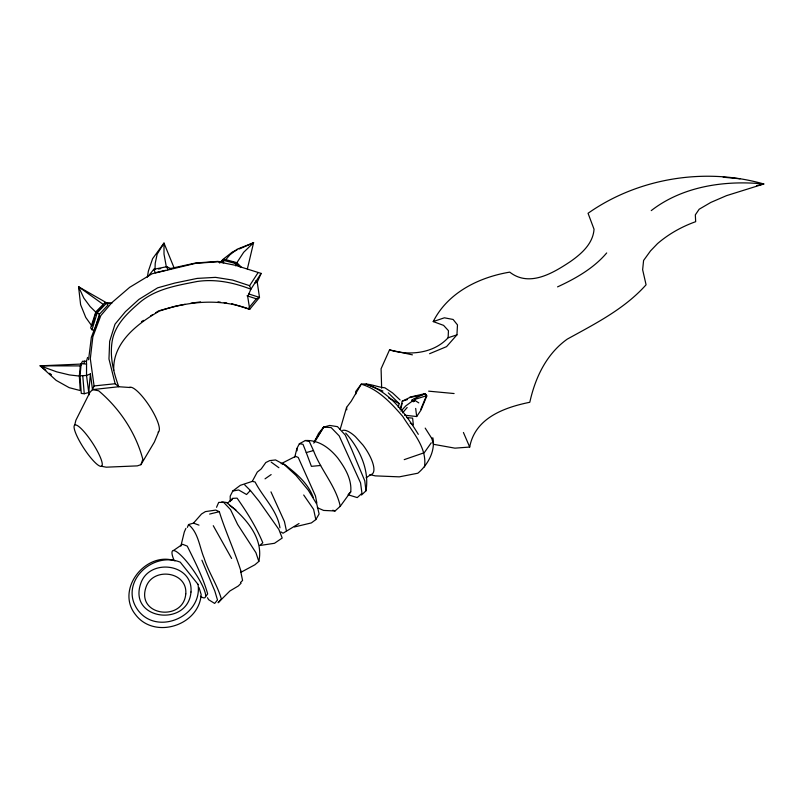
<?xml version="1.0" encoding="UTF-8"?>
<svg xmlns="http://www.w3.org/2000/svg" width="804" height="804" viewBox="0 0 804 804"><rect width="100%" height="100%" fill="white"/><g stroke="black" fill="none" stroke-linecap="round" stroke-linejoin="round"><path stroke-width="1.21" d="M86.551 364.071L86.53 375.468L88.741 392.503L84.249 393.729L81.284 393.427L80.008 375.769L81.194 363.669L82.531 361.207L86.44 361.458L86.551 364.071L81.194 363.669M113.746 370.453C112.48 342.604 137.584 323.499 159.383 311.078C188.448 301.198 220.537 298.073 249.722 309.309L259.501 297.41L257.24 282.224L261.129 273.41L235.291 265.27L217.683 261.782L195.573 263.35L152.077 273.772L129.675 287.329L111.927 302.565L100.842 315.56L92.852 336.775L90.309 358.725L94.078 385.94L92.49 389.618L89.887 392.422L75.877 420.271L74.732 425.025M404.543 415.176L416.683 416.542L415.678 408.432M154.981 269.682L155.222 263.28L157.152 254.154L163.996 243.079L174.006 267.642M381.649 388.221L381.086 368.755L389.518 349.901C409.336 355.901 433.487 353.639 448.119 337.74L448.451 330.695L443.597 325.379L433.235 321.58C447.738 292.626 478.963 277.259 509.736 272.134C529.293 287.46 552.901 273.169 570.287 261.642C581.382 253.903 593.071 243.662 594.035 229.22L588.056 213.281C638.054 178.036 705.058 167.182 763.8 183.985L726.474 195.663L710.836 202.417L699.168 209.231L695.329 214.869L695.671 221.683A177.594 135.464 31.5 0 0 657.501 243.632L650.526 250.888L643.592 260.456L642.637 269.722L646.074 284.797C624.447 309.027 595.221 323.69 567.232 339.147C546.338 354.051 535.203 377.779 529.806 402.271C504.198 407.457 475.084 418.02 469.697 447.044L454.943 448.16L433.477 444.3L431.798 438.471L425.195 428.11M429.587 353.71L446.562 346.635L456.943 334.856L457.476 324.896L453.094 319.459L444.381 317.811L433.235 321.58M361.509 495.023L365.961 490.842C369.699 469.848 359.408 448.381 345.72 433.095M88.741 392.503L90.42 373.9L86.53 375.468L80.008 375.769M79.335 376.071L80.299 365.91L81.636 364.041L40.2 365.83L56.19 380.392L69.184 387.659L80.259 390.563L79.335 376.071L69.415 374.925L56.642 371.83L40.2 365.83L80.299 365.91M88.561 359.78L91.334 337.409L99.535 315.811M147.353 277.209L148.378 271.079L152.619 258.657L163.996 243.079L164.006 254.064L166.458 267.491M401.005 411.135L405.718 405.95L412.291 401.126L412.412 399.518L411.809 400.241L413.196 401.759L414.211 401.407L414.593 399.477L425.537 396.03M240.597 572.468L254.938 564.76L258.828 561.413C264.164 537.132 243.994 516.158 226.396 502.45L221.763 501.877M219.361 262.787L224.336 259.28L236.818 262.667L235.502 265.812M225.331 260.225L229.894 254.838L237.2 249.19L253.572 242.728L247.361 268.958M400.171 409.618L402.261 401.146L407.377 399.598M398.271 407.216L399.146 403.588L388.272 392.865M180.87 546.107L184.307 531.977L185.895 528.389M400.663 409.437L402.141 403.367M294.676 457.416L296.907 448.461L299.379 443.738L305.389 440.512C318.816 439.848 329.409 447.898 337.62 457.818C344.886 467.677 351.941 479.104 350.745 491.857L340.263 506.289L335.057 510.962L323.62 510.429L317.329 507.716M86.44 361.458L87.556 357.468M340.152 429.416L346.574 407.377L351.197 401.266L361.247 384.151C369.478 383.046 376.895 387.136 384.895 387.799L392.623 392.965L400.09 399.95M94.872 329.409L99.394 314.223L108.068 304.987L106.429 303.319L104.801 302.927L95.817 311.882L90.671 327.952L91.978 329.72L94.52 330.575M91.978 329.72L97.244 312.706L106.429 303.319L111.284 303.299M94.329 318.072L91.847 325.962L85.747 317.419L80.611 304.696L78.571 286.767L107.666 303.42M95.033 315.821L96.098 312.434L103.636 304.696L78.571 286.767L79.325 289.068M101.415 466.27A24.562 5.085 56.8 0 0 85.636 433.547A24.562 5.085 56.8 0 0 77.395 437.014A24.562 5.085 56.8 0 0 101.415 466.27L106.218 467.184L137.313 465.878L140.931 464.672L142.831 459.295C135.796 432.773 119.565 408.402 98.621 390.784L92.49 389.618L90.42 373.9M158.649 431.808L154.378 442.049L140.931 464.672M187.382 527.394L188.528 524.56L193.493 523.123L201.523 514.007L205.392 511.615L215.743 510.078L219.311 511.696C225.572 531.846 234.647 551.052 240.929 571.091M83.797 363.478L84.852 360.895M409.889 397.126L425.226 393.608L426.793 395.99L420.924 410.221L416.683 416.542M420.804 409.256L426.512 395.538M216.537 507.294L218.708 502.369L223.743 502.44L230.537 509.605L237.602 524.409L255.923 552.68L258.828 561.413M313.791 443.145L318.595 433.326L323.68 427.125L329.751 425.447L337.499 426.653L345.278 435.085L351.79 449.697L364.785 480.832L365.961 490.842M279.953 527.796C277.189 510.188 262.988 497.374 255.089 481.978L252.265 481.385L240.316 485.325L232.788 490.993L230.215 496.108L230.225 501.616M252.265 481.385L257.3 472.048L261.25 468.913L265.802 462.531L269.702 460.612L275.561 459.948L284.385 464.702L296.053 475.476L308.304 490.199L316.846 504.269L319.108 513.997L315.821 519.595L311.379 522.912L294.385 526.972M240.607 267.32L236.597 263.139L243.682 252.275L253.572 242.728L239.17 249.019M231.451 500.54L232.688 498.369L237.079 498.138C246.878 512.068 256.275 527.012 262.797 542.79L259.692 545.524L274.476 543.293L282.204 538.047L278.857 529.414L259.089 501.264L250.356 490.47L244.808 484.973M369.88 474.621L375.237 475.867L399.297 476.852L417.859 473.214C427.818 464.812 435.517 451.265 432.874 437.868L431.798 438.471M314.655 442.11L323.68 427.125L331.117 427.567L339.187 435.889L360.554 482.923L361.961 493.334L357.247 497.596L348.031 494.741M414.211 401.407L414.593 399.477L413.799 400.482M231.632 303.671L249.722 309.309L247.692 296.505L250.878 289.219L249.612 285.691L257.903 272.908M261.129 273.41L250.878 289.219C233.823 282.576 215.542 278.787 197.241 281.47C177.262 285.44 156.458 288.676 140.238 302.043C127.464 313.098 114.057 325.238 111.917 342.996C109.846 358.041 113.746 372.654 118.721 386.734L130.117 387.518M314.233 441.708L323.68 427.125M431.235 442.833L424.221 452.742L404.211 459.637M224.336 259.28L220.678 262.406M206.065 596.106L207.663 593.895C202.99 577.252 194.9 561.554 187.252 546.117L182.548 544.268L173.393 550.569M148.418 276.053L153.815 269.29L166.83 266.707L171.131 268.848M249.069 307.63L256.315 298.786L259.501 297.41L248.808 293.962M402.583 412.844L407.166 407.507M219.894 262.898L222.839 259.511L232.517 251.923L236.949 249.994M250.356 490.47L246.557 494.52L238.687 489.978L232.788 490.993M606.688 252.958C593.613 268.365 575.674 278.496 557.564 286.877M348.735 493.917L350.745 491.857M241.099 583.191L238.326 585.975L229.904 590.98L218.105 602.759L221.361 598.99C217.261 584.739 208.578 572.378 204.146 558.187C199.452 547.032 198.437 532.63 188.528 524.56M240.507 582.498L242.587 580.468L240.537 570.629M251.813 244.426L253.572 242.728M227.421 503.314L232.688 498.369M299.038 523.504L283.028 533.223L280.978 531.926M651.24 210.608C682.646 186.186 725.097 180.066 763.8 183.985L756.524 185.623M265.029 478.842L271.149 474.581M366.152 477.777L370.795 474.631A26.411 9.306 54.7 0 0 362.986 445.094L355.368 436.602A26.482 9.336 54.7 0 0 342.604 430.401M141.494 321.65L143.524 320.374M150.619 315.922L152.649 314.645M155.695 312.736L158.74 310.826M281.139 463.697L295.57 456.34L298.234 457.446L315.459 495.947L316.866 503.093M413.517 398.965L425.226 393.608L426.793 395.99M402.261 401.146L409.578 397.608L418.13 395.658M448.119 337.74L456.943 334.856M254.858 282.968L257.24 282.224L255.391 281.008M159.946 310.495L175.654 306.093L185.081 304.284M299.379 443.738L302.997 444.29L306.264 452.572L313.49 450.562C320.716 469.948 335.881 485.938 340.263 506.289M209.613 514.068L219.311 511.696M165.513 270.345L155.303 272.747L153.815 269.29M420.572 395.106L425.457 394M169.091 268.817L195.533 263.019L217.974 261.39L222.497 262.586M190.97 303.158L200.598 301.892M158.428 269.028L160.72 268.586M92.49 389.618L118.721 386.734L115.143 383.739L108.972 359.016L109.666 341.298L115.012 324.193L125.424 311.661L138.881 299.42L157.644 287.832L174.78 283.068L197.171 278.405L215.522 277.36L232.577 280.073L249.612 285.691M94.078 385.94L115.143 383.739M320.665 465.476L311.409 466.35L306.264 452.572M104.801 302.927L111.927 303.148M406.814 417.608L412.603 418.13L413.377 424.904L410.231 423.185M428.643 391.156L454.099 393.538M723.208 177.202L740.042 178.8M218.005 301.882L220.487 302.214M224.195 302.696L226.678 303.018M282.214 463.898L284.345 464.29C296.033 473.285 308.002 483.083 313.248 497.385M389.518 349.901L412.412 354.855M305.389 440.512L309.319 441.517L313.49 450.562M233.22 262.265L236.597 263.139M247.019 295.812L256.315 298.786M332.796 510.218L335.057 510.962M193.493 523.123L198.97 525.133M42.481 366.755L40.2 365.83L45.848 370.282M382.915 391.056L366.081 384.141C389.99 391.87 405.708 413.819 418.321 434.341M175.041 560.87C145.815 550.7 114.992 589.664 135.695 614.869C154.73 639.713 199.141 625.432 201.151 594.518L199.04 587.613M388.563 397.819L399.146 403.588M95.817 311.882L99.394 314.223M414.834 400.382L418.794 402.884M271.189 462.119L278.887 467.727M229.673 505.354L235.873 509.887M49.617 373.247L51.496 374.734M239.15 266.224L236.577 263.752L223.562 260.375L223.623 262.878M96.098 312.434L90.118 306.555L83.837 298.093L78.571 286.767M236.818 262.667L241.13 266.998M303.691 495.003L313.6 509.324L315.821 519.595M207.462 597.714L208.648 599.714L214.658 603.432L217.502 600.005L214.849 591.131L201.904 560.207M213.261 525.695L231.622 558.458M270.968 491.867L284.445 521.575L286.385 530.66M463.426 432.482L469.697 447.044M166.83 266.707L167.775 269.812M88.993 392.422L89.445 394.724M346.574 407.377L346.785 409.809M82.742 375.629L84.249 393.729M355.85 394L355.669 391.598L361.247 384.151C378.624 389.397 391.257 403.226 402.804 416.492C412.291 432.009 427.346 447.325 424.492 466.953M296.907 448.461L297.068 450.803M173.875 559.835A28.421 5.94 55.5 0 1 179.684 554.157A28.421 5.94 55.5 0 1 202.025 584.83A28.421 5.94 55.5 0 1 200.417 596.266M129.404 387.478A26.522 6.663 56.9 0 1 149.755 406.543A26.522 6.663 56.9 0 1 158.117 432.049M198.035 584.367C202.829 615.884 158.016 636.165 138.318 610.678C117.967 583.774 151.745 550.7 180.227 562.157L198.035 584.367M190.98 591.995C188.106 627.371 128.459 620.196 140.589 583.975C148.77 557.685 193.392 563.363 190.98 591.995M185.774 593.885C183.463 621.834 136.378 616.186 145.896 587.543C152.338 566.659 187.714 571.182 185.774 593.885"/></g></svg>
